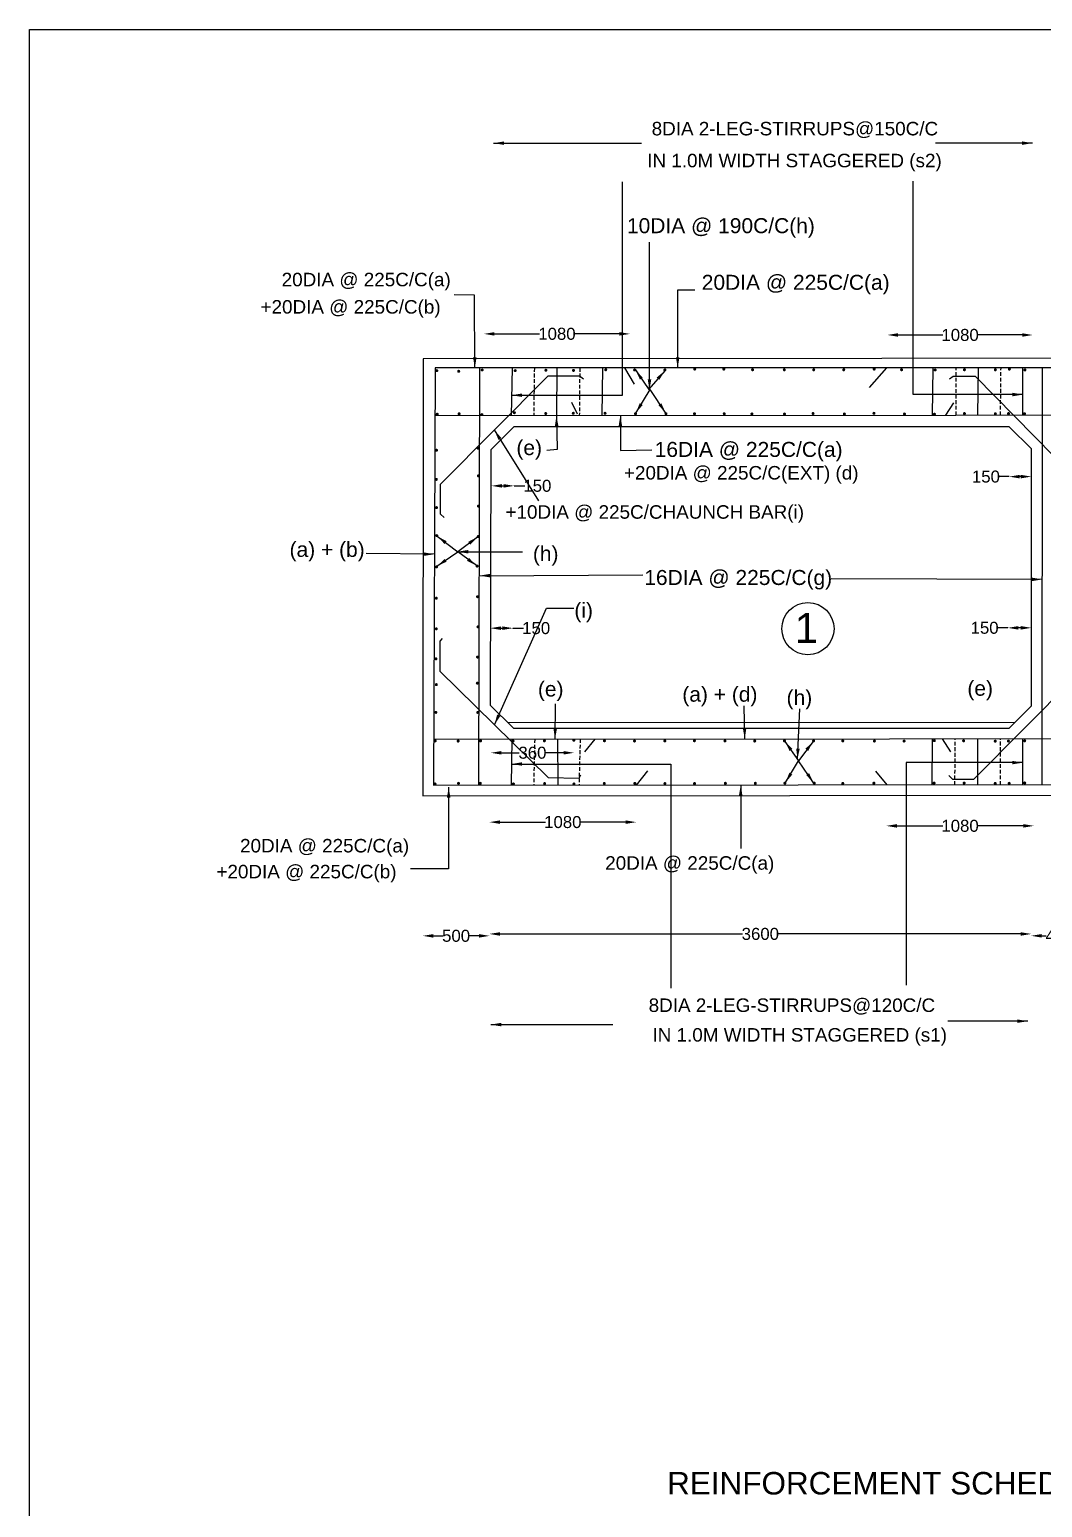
# Model space of a CAD drawing. Header units: millimetres. Extents: x 369 to 28950, y 216 to 20004.
# Drawn here: x 369 to 7119, y 10154 to 20004 of the extents above; entities that cross this region are included whole.
import ezdxf

# ---------------------------------------------------------------- set-up
doc = ezdxf.new("R2010")
doc.units = ezdxf.units.MM
doc.header["$MEASUREMENT"] = 0
doc.linetypes.add('DASHED', pattern=[0.75, 0.5, -0.25])
for name, color, linetype in [('DIM', 7, 'Continuous'), ('DWG', 7, 'Continuous'), ('TXT', 7, 'Continuous')]:
    doc.layers.add(name, color=color, linetype=linetype)
doc.styles.get("Standard").update_dxf_attribs({"font": 'arial.ttf'})
doc.dimstyles.new('Civil', dxfattribs={"dimtxt": 80, "dimasz": 70, "dimexe": 0.1, "dimexo": 0.0625, "dimgap": 0.09, "dimtad": 0, "dimdec": 0, "dimzin": 12, "dimdsep": 46, "dimtxsty": 'Standard', "dimcen": 0.1, "dimse1": 1, "dimse2": 1, "dimadec": 0, "dimazin": 2, "dimtfac": 1, "dimtdec": 0, "dimtofl": 0, "dimtmove": 0, "dimatfit": 3, "dimfxl": 1, "dimfrac": 1, "dimtolj": 1, "dimtzin": 0, "dimarcsym": 0})

# ---------------------------------------------------------------- blocks, each defined once
blk = doc.blocks.new('*D2')
at = {"layer": 'Defpoints', "color": 0, "transparency": 16777216}
for p in [(3397.2, 17959.4), (4369.7, 17975.7), (4369.7, 17959.4)]:
    blk.add_point(p, dxfattribs=at)
at = {"layer": 'DIM', "color": 0, "lineweight": -2, "transparency": 16777216}
for p, q in [((3467.2, 17975.7), (3767.9, 17975.7)), ((4299.7, 17975.7), (3999.1, 17975.7))]:
    blk.add_line(p, q, dxfattribs=at)
at = {"layer": 'DIM', "color": 0, "transparency": 16777216}
for points in [[(3467.2, 17987.4), (3467.2, 17964.1), (3397.2, 17975.7)], [(4299.7, 17987.4), (4299.7, 17964.1), (4369.7, 17975.7)]]:
    blk.add_solid(points, dxfattribs=at)
at = {"layer": 'DIM', "color": 0, "transparency": 16777216, "insert": (3883.5, 17975.7), "char_height": 80, "attachment_point": 5}
blk.add_mtext('\\A1;1080', dxfattribs=at)
blk = doc.blocks.new('*D3')
at = {"layer": 'Defpoints', "color": 0, "transparency": 16777216}
for p in [(6085.9, 17956.6), (7053.7, 17968.3), (7053.7, 17956.6)]:
    blk.add_point(p, dxfattribs=at)
at = {"layer": 'DIM', "color": 0, "lineweight": -2, "transparency": 16777216}
for p, q in [((6155.9, 17968.3), (6454.1, 17968.3)), ((6983.7, 17968.3), (6685.4, 17968.3))]:
    blk.add_line(p, q, dxfattribs=at)
at = {"layer": 'DIM', "color": 0, "transparency": 16777216}
for points in [[(6155.9, 17980), (6155.9, 17956.7), (6085.9, 17968.3)], [(6983.7, 17980), (6983.7, 17956.7), (7053.7, 17968.3)]]:
    blk.add_solid(points, dxfattribs=at)
at = {"layer": 'DIM', "color": 0, "transparency": 16777216, "insert": (6569.8, 17968.3), "char_height": 80, "attachment_point": 5}
blk.add_mtext('\\A1;1080', dxfattribs=at)
blk = doc.blocks.new('*D38')
at = {"layer": 'Defpoints', "color": 0, "transparency": 16777216}
for p in [(7043.8, 13968.1), (7043.8, 13964), (7420.8, 13968.1)]:
    blk.add_point(p, dxfattribs=at)
at = {"layer": 'DIM', "color": 0, "lineweight": -2, "transparency": 16777216}
for p, q in [((7113.8, 13964), (7142.4, 13964)), ((7350.8, 13964), (7322.3, 13964))]:
    blk.add_line(p, q, dxfattribs=at)
at = {"layer": 'DIM', "color": 0, "transparency": 16777216}
for points in [[(7113.8, 13975.7), (7113.8, 13952.4), (7043.8, 13964)], [(7350.8, 13975.7), (7350.8, 13952.4), (7420.8, 13964)]]:
    blk.add_solid(points, dxfattribs=at)
at = {"layer": 'DIM', "color": 0, "transparency": 16777216, "insert": (7232.3, 13964), "char_height": 80, "attachment_point": 5}
blk.add_mtext('\\A1;400', dxfattribs=at)
blk = doc.blocks.new('*D39')
at = {"layer": 'Defpoints', "color": 0, "transparency": 16777216}
for p in [(6078.4, 14692.5), (7060.7, 14696.7), (7060.7, 14692.5)]:
    blk.add_point(p, dxfattribs=at)
at = {"layer": 'DIM', "color": 0, "lineweight": -2, "transparency": 16777216}
for p, q in [((6148.4, 14696.7), (6453.9, 14696.7)), ((6990.7, 14696.7), (6685.2, 14696.7))]:
    blk.add_line(p, q, dxfattribs=at)
at = {"layer": 'DIM', "color": 0, "transparency": 16777216}
for points in [[(6148.4, 14708.4), (6148.4, 14685), (6078.4, 14696.7)], [(6990.7, 14708.4), (6990.7, 14685), (7060.7, 14696.7)]]:
    blk.add_solid(points, dxfattribs=at)
at = {"layer": 'DIM', "color": 0, "transparency": 16777216, "insert": (6569.5, 14696.7), "char_height": 80, "attachment_point": 5}
blk.add_mtext('\\A1;1080', dxfattribs=at)
blk = doc.blocks.new('*D40')
at = {"layer": 'Defpoints', "color": 0, "transparency": 16777216}
for p in [(3433.6, 13976.4), (3433.6, 13964), (7043.8, 13964)]:
    blk.add_point(p, dxfattribs=at)
at = {"layer": 'DIM', "color": 0, "lineweight": -2, "transparency": 16777216}
for p, q in [((3503.6, 13976.4), (5119.3, 13976.4)), ((6973.8, 13976.4), (5358.1, 13976.4))]:
    blk.add_line(p, q, dxfattribs=at)
at = {"layer": 'DIM', "color": 0, "transparency": 16777216}
for points in [[(3503.6, 13988), (3503.6, 13964.7), (3433.6, 13976.4)], [(6973.8, 13988), (6973.8, 13964.7), (7043.8, 13976.4)]]:
    blk.add_solid(points, dxfattribs=at)
at = {"layer": 'DIM', "color": 0, "transparency": 16777216, "insert": (5238.7, 13976.4), "char_height": 80, "attachment_point": 5}
blk.add_mtext('\\A1;3600', dxfattribs=at)
blk = doc.blocks.new('*D41')
at = {"layer": 'Defpoints', "color": 0, "transparency": 16777216}
for p in [(3433.6, 14692.2), (4411.6, 14721.7), (4411.6, 14692.2)]:
    blk.add_point(p, dxfattribs=at)
at = {"layer": 'DIM', "color": 0, "lineweight": -2, "transparency": 16777216}
for p, q in [((3503.6, 14721.7), (3807, 14721.7)), ((4341.6, 14721.7), (4038.2, 14721.7))]:
    blk.add_line(p, q, dxfattribs=at)
at = {"layer": 'DIM', "color": 0, "transparency": 16777216}
for points in [[(3503.6, 14733.3), (3503.6, 14710), (3433.6, 14721.7)], [(4341.6, 14733.3), (4341.6, 14710), (4411.6, 14721.7)]]:
    blk.add_solid(points, dxfattribs=at)
at = {"layer": 'DIM', "color": 0, "transparency": 16777216, "insert": (3922.6, 14721.7), "char_height": 80, "attachment_point": 5}
blk.add_mtext('\\A1;1080', dxfattribs=at)
blk = doc.blocks.new('*D42')
at = {"layer": 'Defpoints', "color": 0, "transparency": 16777216}
for p in [(2989.2, 13976.4), (2989.2, 13963.6), (3433.6, 13976.4)]:
    blk.add_point(p, dxfattribs=at)
at = {"layer": 'DIM', "color": 0, "lineweight": -2, "transparency": 16777216}
for p, q in [((3059.2, 13963.6), (3123, 13963.6)), ((3363.6, 13963.6), (3299.7, 13963.6))]:
    blk.add_line(p, q, dxfattribs=at)
at = {"layer": 'DIM', "color": 0, "transparency": 16777216}
for points in [[(3059.2, 13975.3), (3059.2, 13951.9), (2989.2, 13963.6)], [(3363.6, 13975.3), (3363.6, 13951.9), (3433.6, 13963.6)]]:
    blk.add_solid(points, dxfattribs=at)
at = {"layer": 'DIM', "color": 0, "transparency": 16777216, "insert": (3211.4, 13963.6), "char_height": 80, "attachment_point": 5}
blk.add_mtext('\\A1;500', dxfattribs=at)
blk = doc.blocks.new('*D43')
at = {"layer": 'Defpoints', "color": 0, "transparency": 16777216}
for p in [(3442.8, 15189.8), (3997.3, 15189.8), (3997.3, 15183.8)]:
    blk.add_point(p, dxfattribs=at)
at = {"layer": 'DIM', "color": 0, "lineweight": -2, "transparency": 16777216}
for p, q in [((3512.8, 15183.8), (3631.7, 15183.8)), ((3927.3, 15183.8), (3808.3, 15183.8))]:
    blk.add_line(p, q, dxfattribs=at)
at = {"layer": 'DIM', "color": 0, "transparency": 16777216}
for points in [[(3512.8, 15195.5), (3512.8, 15172.1), (3442.8, 15183.8)], [(3927.3, 15195.5), (3927.3, 15172.1), (3997.3, 15183.8)]]:
    blk.add_solid(points, dxfattribs=at)
at = {"layer": 'DIM', "color": 0, "transparency": 16777216, "insert": (3720, 15183.8), "char_height": 80, "attachment_point": 5}
blk.add_mtext('\\A1;360', dxfattribs=at)
blk = doc.blocks.new('*D44')
at = {"layer": 'Defpoints', "color": 0, "transparency": 16777216}
for p in [(3440, 15987.2), (3590.5, 16014.3), (3590.5, 15987.2)]:
    blk.add_point(p, dxfattribs=at)
at = {"layer": 'DIM', "color": 0, "lineweight": -2, "transparency": 16777216}
for p, q in [((3510, 16014.3), (3520.5, 16014.3)), ((3590.5, 16014.3), (3660.5, 16014.3))]:
    blk.add_line(p, q, dxfattribs=at)
at = {"layer": 'DIM', "color": 0, "transparency": 16777216}
for points in [[(3510, 16025.9), (3510, 16002.6), (3440, 16014.3)], [(3520.5, 16025.9), (3520.5, 16002.6), (3590.5, 16014.3)]]:
    blk.add_solid(points, dxfattribs=at)
at = {"layer": 'DIM', "color": 0, "transparency": 16777216, "insert": (3745.1, 16014.3), "char_height": 80, "attachment_point": 5}
blk.add_mtext('\\A1;150', dxfattribs=at)
blk = doc.blocks.new('*D45')
at = {"layer": 'Defpoints', "color": 0, "transparency": 16777216}
for p in [(3598.4, 16962.8), (3446.6, 16939.9), (3598.4, 16939.9)]:
    blk.add_point(p, dxfattribs=at)
at = {"layer": 'DIM', "color": 0, "lineweight": -2, "transparency": 16777216}
for p, q in [((3516.6, 16962.8), (3528.4, 16962.8)), ((3598.4, 16962.8), (3668.4, 16962.8))]:
    blk.add_line(p, q, dxfattribs=at)
at = {"layer": 'DIM', "color": 0, "transparency": 16777216}
for points in [[(3516.6, 16974.4), (3516.6, 16951.1), (3446.6, 16962.8)], [(3528.4, 16974.4), (3528.4, 16951.1), (3598.4, 16962.8)]]:
    blk.add_solid(points, dxfattribs=at)
at = {"layer": 'DIM', "color": 0, "transparency": 16777216, "insert": (3753, 16962.8), "char_height": 80, "attachment_point": 5}
blk.add_mtext('\\A1;150', dxfattribs=at)
blk = doc.blocks.new('*D46')
at = {"layer": 'Defpoints', "color": 0, "transparency": 16777216}
for p in [(6896.5, 17024.3), (6896.5, 16995.2), (7044.4, 16995.2)]:
    blk.add_point(p, dxfattribs=at)
at = {"layer": 'DIM', "color": 0, "lineweight": -2, "transparency": 16777216}
for p, q in [((6896.5, 17024.3), (6826.5, 17024.3)), ((6974.4, 17024.3), (6966.5, 17024.3))]:
    blk.add_line(p, q, dxfattribs=at)
at = {"layer": 'DIM', "color": 0, "transparency": 16777216}
for points in [[(6966.5, 17036), (6966.5, 17012.7), (6896.5, 17024.3)], [(6974.4, 17036), (6974.4, 17012.7), (7044.4, 17024.3)]]:
    blk.add_solid(points, dxfattribs=at)
at = {"layer": 'DIM', "color": 0, "transparency": 16777216, "insert": (6741.9, 17024.3), "char_height": 80, "attachment_point": 5}
blk.add_mtext('\\A1;150', dxfattribs=at)
blk = doc.blocks.new('*D48')
at = {"layer": 'Defpoints', "color": 0, "transparency": 16777216}
for p in [(6887.7, 16016.5), (6887.7, 16005.3), (7043.9, 16005.3)]:
    blk.add_point(p, dxfattribs=at)
at = {"layer": 'DIM', "color": 0, "lineweight": -2, "transparency": 16777216}
for p, q in [((6887.7, 16016.5), (6817.7, 16016.5)), ((6973.9, 16016.5), (6957.7, 16016.5))]:
    blk.add_line(p, q, dxfattribs=at)
at = {"layer": 'DIM', "color": 0, "transparency": 16777216}
for points in [[(6957.7, 16028.2), (6957.7, 16004.8), (6887.7, 16016.5)], [(6973.9, 16028.2), (6973.9, 16004.8), (7043.9, 16016.5)]]:
    blk.add_solid(points, dxfattribs=at)
at = {"layer": 'DIM', "color": 0, "transparency": 16777216, "insert": (6733.1, 16016.5), "char_height": 80, "attachment_point": 5}
blk.add_mtext('\\A1;150', dxfattribs=at)

msp = doc.modelspace()

# ---------------------------------------------------------------- linework, layer by layer
msp.add_lwpolyline([(28872, 215.5), (369.2, 215.5), (369.2, 20003.9), (28872, 20003.9)], close=True)
at = {"layer": 'DWG'}
for points in [[(2990.1, 14897), (27441, 14918.5), (27441, 17827.5), (2992.5, 17808.5), (2990.1, 14897)], [(3060.5, 14967), (27363.5, 14991), (27363.5, 17748.5), (3072.5, 17748.5), (3060.5, 14967)], [(3364, 14967.3), (3369.5, 17748.5)], [(3585.5, 17748.5), (3578.5, 17431.3)], [(3883.5, 17748.5), (3880, 17431.5)], [(4187, 17748.5), (4182.5, 17431.7)], [(6080.5, 17748.5), (5965, 17619)], [(6387, 17433.2), (6390.5, 17748.5)], [(6688.5, 17433.4), (6692, 17748.5)], [(6989, 17433.6), (6989, 17748.5)], [(7117.5, 14971), (7118.5, 17748.5)], [(3133, 16751.5), (3107.5, 16775), (3107.5, 16975), (3826, 17697), (4033, 17697), (4060, 17675.5)], [(6499.5, 17675.5), (6523.5, 17693), (6671, 17693), (7328, 17026), (7328, 16878), (7314.5, 16859)], [(3071.1, 17431), (27363.5, 17447)], [(6474.5, 17433.2), (6529, 17515.5)], [(3438.5, 15501.5), (3594.5, 15348), (6896.5, 15348), (7045.5, 15496), (7045.5, 17208.5), (6896.5, 17356.5), (3596, 17356.5), (3443.5, 17203), (3438.5, 15501.5)], [(3119, 15946), (3103.5, 15927.5), (3103.5, 15727), (3825, 15018), (4031.6, 15014.3), (4043.5, 15036.5)], [(6494.5, 15032.5), (6519.5, 15007.5), (6662.5, 15007.5), (7325, 15677.5), (7325, 15875.5), (7325, 15880.5)], [(3554, 15387.9), (6935.1, 15386.4)], [(3061.8, 15274.5), (27363.5, 15291.5)], [(3583, 15274.9), (3579.5, 14967.5)], [(3888, 15275.1), (3889, 14967.8)], [(4137, 15275.3), (4067, 15190)], [(6384, 14970.3), (6385, 15276.9)], [(6450.5, 15276.9), (6505.5, 15189.5)], [(6689, 14970.6), (6688, 15277.1)], [(6988, 14970.9), (6987, 15277.3)], [(4414, 14968.3), (4488, 15064.5)], [(6083.5, 14970), (6009, 15061.5)]]:
    msp.add_lwpolyline(points, dxfattribs=at)
at = {"layer": 'DWG', "const_width": 10}
for points in [[(3077.6, 17730.6, 1), (3087.6, 17730.6, 1)], [(3223.7, 17726.2, 1), (3233.7, 17726.2, 1)], [(3380, 17735, 1), (3390, 17735, 1)], [(3600.5, 17730.6, 1), (3610.5, 17730.6, 1)], [(3805, 17733.5, 1), (3815, 17733.5, 1)], [(3988.7, 17732.2, 1), (3998.7, 17732.2, 1)], [(4203.4, 17736.6, 1), (4213.4, 17736.6, 1)], [(4396.2, 17735.2, 1), (4406.2, 17735.2, 1)], [(4597.8, 17735.2, 1), (4607.8, 17735.2, 1)], [(4796.4, 17741, 1), (4806.4, 17741, 1)], [(4990.7, 17741, 1), (5000.7, 17741, 1)], [(5182, 17736.6, 1), (5192, 17736.6, 1)], [(5393.5, 17736.5, 1), (5403.5, 17736.5, 1)], [(5589.2, 17736.5, 1), (5599.2, 17736.5, 1)], [(5789.3, 17736.5, 1), (5799.3, 17736.5, 1)], [(5992.3, 17740.9, 1), (6002.3, 17740.9, 1)], [(6174.9, 17736.5, 1), (6184.9, 17736.5, 1)], [(6398.4, 17735.1, 1), (6408.4, 17735.1, 1)], [(6593.7, 17736.5, 1), (6603.7, 17736.5, 1)], [(6799.7, 17736.5, 1), (6809.7, 17736.5, 1)], [(6893.2, 17740.9, 1), (6903.2, 17740.9, 1)], [(6996.9, 17735.1, 1), (7006.9, 17735.1, 1)], [(3080.5, 17440.3, 1), (3090.5, 17440.3, 1)], [(3226.6, 17443.2, 1), (3236.6, 17443.2, 1)], [(3378.5, 17437.4, 1), (3388.5, 17437.4, 1)], [(3594.7, 17450.5, 1), (3604.7, 17450.5, 1)], [(3803.5, 17444.7, 1), (3813.5, 17444.7, 1)], [(3987.2, 17446.3, 1), (3997.2, 17446.3, 1)], [(4199, 17446.3, 1), (4209, 17446.3, 1)], [(4402, 17443.4, 1), (4412, 17443.4, 1)], [(4605.1, 17443.4, 1), (4615.1, 17443.4, 1)], [(4794.9, 17443.4, 1), (4804.9, 17443.4, 1)], [(4993.6, 17443.4, 1), (5003.6, 17443.4, 1)], [(5177.6, 17441.9, 1), (5187.6, 17441.9, 1)], [(5395, 17441.8, 1), (5405, 17441.8, 1)], [(5584.8, 17444.8, 1), (5594.8, 17444.8, 1)], [(5793.7, 17441.8, 1), (5803.7, 17441.8, 1)], [(5990.9, 17446.2, 1), (6000.9, 17446.2, 1)], [(6193.9, 17441.8, 1), (6203.9, 17441.8, 1)], [(6394, 17440.4, 1), (6404, 17440.4, 1)], [(6593.7, 17444.7, 1), (6603.7, 17444.7, 1)], [(6799.7, 17443.3, 1), (6809.7, 17443.3, 1)], [(6887.3, 17444.7, 1), (6897.3, 17444.7, 1)], [(6993.9, 17443.3, 1), (7003.9, 17443.3, 1)], [(3076.1, 17199.9, 1), (3086.1, 17199.9, 1)], [(3353.7, 17213.1, 1), (3363.7, 17213.1, 1)], [(3074.7, 17005.9, 1), (3084.7, 17005.9, 1)], [(3355.1, 17029.3, 1), (3365.1, 17029.3, 1)], [(3076.1, 16817.7, 1), (3086.1, 16817.7, 1)], [(3355.1, 16827.9, 1), (3365.1, 16827.9, 1)], [(3077.6, 16631, 1), (3087.6, 16631, 1)], [(3353.7, 16625.2, 1), (3363.7, 16625.2, 1)], [(3076.2, 16422.4, 1), (3086.2, 16422.4, 1)], [(3346.4, 16428.2, 1), (3356.4, 16428.2, 1)], [(3074.7, 16213.8, 1), (3084.7, 16213.8, 1)], [(3349.3, 16224, 1), (3359.3, 16224, 1)], [(3074.7, 16009.9, 1), (3084.7, 16009.9, 1)], [(3352.2, 16023, 1), (3362.2, 16023, 1)], [(3071.8, 15810, 1), (3081.8, 15810, 1)], [(3349.3, 15821.7, 1), (3359.3, 15821.7, 1)], [(3074.7, 15637.9, 1), (3084.7, 15637.9, 1)], [(3347.9, 15648.1, 1), (3357.9, 15648.1, 1)], [(3071.8, 15453.2, 1), (3081.8, 15453.2, 1)], [(3350.8, 15453.2, 1), (3360.8, 15453.2, 1)], [(3067, 15262.9, 1), (3077, 15262.9, 1)], [(3219.9, 15262, 1), (3229.9, 15262, 1)], [(3369.5, 15262.9, 1), (3379.5, 15262.9, 1)], [(3585.8, 15262.9, 1), (3595.8, 15262.9, 1)], [(3794.8, 15263.8, 1), (3804.8, 15263.8, 1)], [(3991.1, 15267.2, 1), (4001.1, 15267.2, 1)], [(4195, 15263.8, 1), (4205, 15263.8, 1)], [(4395.2, 15262.1, 1), (4405.2, 15262.1, 1)], [(4597.4, 15262.9, 1), (4607.4, 15262.9, 1)], [(4794.5, 15263.8, 1), (4804.5, 15263.8, 1)], [(4998.2, 15262.9, 1), (5008.2, 15262.9, 1)], [(5196.1, 15262.1, 1), (5206.1, 15262.1, 1)], [(5394.1, 15263.8, 1), (5404.1, 15263.8, 1)], [(5588.7, 15262.9, 1), (5598.7, 15262.9, 1)], [(5783.1, 15262.9, 1), (5793.1, 15262.9, 1)], [(5993.8, 15262.1, 1), (6003.8, 15262.1, 1)], [(6191.7, 15262.1, 1), (6201.7, 15262.1, 1)], [(6393.1, 15264.6, 1), (6403.1, 15264.6, 1)], [(6588.3, 15263.7, 1), (6598.3, 15263.7, 1)], [(6799, 15261.2, 1), (6809, 15261.2, 1)], [(6886.6, 15262, 1), (6896.6, 15262, 1)], [(6995.3, 15263.7, 1), (7005.3, 15263.7, 1)], [(3066.2, 14976.1, 1), (3076.2, 14976.1, 1)], [(3222.5, 14980.3, 1), (3232.5, 14980.3, 1)], [(3367.8, 14980.3, 1), (3377.8, 14980.3, 1)], [(3588.4, 14976.1, 1), (3598.4, 14976.1, 1)], [(3796.5, 14978.6, 1), (3806.5, 14978.6, 1)], [(3991.9, 14976.1, 1), (4001.9, 14976.1, 1)], [(4194.1, 14979.5, 1), (4204.1, 14979.5, 1)], [(4397.7, 14979.5, 1), (4407.7, 14979.5, 1)], [(4598.2, 14978.6, 1), (4608.2, 14978.6, 1)], [(4795.3, 14978.6, 1), (4805.3, 14978.6, 1)], [(5000.7, 14980.4, 1), (5010.7, 14980.4, 1)], [(5200.4, 14980.4, 1), (5210.4, 14980.4, 1)], [(5397.5, 14981.2, 1), (5407.5, 14981.2, 1)], [(5592.9, 14982, 1), (5602.9, 14982, 1)], [(5783.1, 14979.5, 1), (5793.1, 14979.5, 1)], [(5990.4, 14981.2, 1), (6000.4, 14981.2, 1)], [(6391.4, 14982, 1), (6401.4, 14982, 1)], [(6591.7, 14982, 1), (6601.7, 14982, 1)], [(6799, 14979.5, 1), (6809, 14979.5, 1)], [(6891.6, 14980.3, 1), (6901.6, 14980.3, 1)], [(6995.3, 14982.9, 1), (7005.3, 14982.9, 1)]]:
    msp.add_lwpolyline(points, format="xyb", close=True, dxfattribs=at)
at = {"layer": 'DWG', "linetype": 'DASHED', "ltscale": 50}
for points in [[(3733, 17748.5), (3728.5, 17431.4)], [(4035.5, 17748.5), (4032.5, 17431.6)], [(6543, 17433.3), (6543, 17748.5)], [(6839, 17433.5), (6842.5, 17748.5)], [(3735, 15275), (3728.5, 14967.7)], [(4038, 15275.2), (4030.5, 14968)], [(6535, 14970.4), (6538, 15277)], [(6838, 14970.7), (6838, 15277.2)]]:
    msp.add_lwpolyline(points, dxfattribs=at)
at = {"layer": 'TXT'}
for points in [[(4333.7, 17748.5), (4398.4, 17641.6)], [(4020, 17439.8), (3982.7, 17518.2)]]:
    msp.add_lwpolyline(points, dxfattribs=at)
msp.add_circle((5555.8, 16010.9), 173.9, dxfattribs=at)

# ---------------------------------------------------------------- texts
for s, height, p in [('8DIA 2-LEG-STIRRUPS@150C/C', 90, (4514.5, 19298.6)), ('IN 1.0M WIDTH STAGGERED (s2)', 90, (4485, 19086)), ('10DIA @ 190C/C(h)', 100, (4350, 18646.8)), ('20DIA @ 225C/C(a)', 90, (2049.1, 18292.8)), ('20DIA @ 225C/C(a)', 100, (4848.5, 18269.4)), ('+20DIA @ 225C/C(b)', 90, (1908.3, 18110.8)), ('(e)', 100, (3613.2, 17167.9)), ('16DIA @ 225C/C(a)', 100, (4534.9, 17155.6)), ('+20DIA @ 225C/C(EXT) (d)', 90, (4329.8, 17005)), ('+10DIA @ 225C/CHAUNCH BAR(i)', 90, (3540.6, 16743.8)), ('(a) + (b)', 100, (2101.7, 16489.3)), ('(h)', 100, (3723.1, 16461.4)), ('16DIA @ 225C/C(g)', 100, (4465.4, 16302.1)), ('(i)', 100, (3999.4, 16083.8)), ('1', 200, (5467.7, 15915.1)), ('(e)', 100, (3756.6, 15558.9)), ('(e)', 100, (6618.3, 15564)), ('(a) + (d)', 100, (4718.8, 15524.3)), ('(h)', 100, (5413.6, 15502.4)), ('20DIA @ 225C/C(a)', 90, (1771.8, 14519.6)), ('20DIA @ 225C/C(a)', 90, (4205.1, 14404.5)), ('+20DIA @ 225C/C(b)', 90, (1614.4, 14347)), ('8DIA 2-LEG-STIRRUPS@120C/C', 90, (4494.5, 13456.5)), ('IN 1.0M WIDTH STAGGERED (s1)', 90, (4519.9, 13258.9)), ('REINFORCEMENT SCHEDULE FOR BOX UNDER EARTH BANK PER METER RUN', 150, (4617.9, 10240.5))]:
    msp.add_text(s, height=height, dxfattribs=at).set_placement(p)

# ---------------------------------------------------------------- dimensions: what is measured, and where the dimension line sits
at = {"layer": 'DIM'}
for p1, p2, distance, text, picture, middle in [((3397.2, 17959.4), (4369.7, 17959.4), 16.3, '1080', '*D2', (3883.5, 17975.7)), ((6085.9, 17956.6), (7053.7, 17956.6), 11.7, '1080', '*D3', (6569.8, 17968.3)), ((7044.4, 16995.2), (6896.5, 16995.2), -29.1, '150', '*D46', (6741.9, 17024.3)), ((3446.6, 16939.9), (3598.4, 16939.9), 22.9, '150', '*D45', (3753, 16962.8)), ((7043.9, 16005.3), (6887.7, 16005.3), -11.2, '150', '*D48', (6733.1, 16016.5)), ((3442.8, 15189.8), (3997.3, 15189.8), -6, '360', '*D43', (3720, 15183.8)), ((3433.6, 14692.2), (4411.6, 14692.2), 29.5, '1080', '*D41', (3922.6, 14721.7)), ((6078.4, 14692.5), (7060.7, 14692.5), 4.2, '1080', '*D39', (6569.5, 14696.7)), ((3433.6, 13976.4), (2989.2, 13976.4), 12.8, '500', '*D42', (3211.4, 13963.6)), ((7043.8, 13964), (3433.6, 13964), -12.3, '3600', '*D40', (5238.7, 13976.4)), ((7420.8, 13968.1), (7043.8, 13968.1), 4.1, '400', '*D38', (7232.3, 13964))]:
    dim = msp.add_aligned_dim(p1=p1, p2=p2, distance=distance, text=text, dimstyle='Civil', dxfattribs=at)
    dim.commit()
    dim.dimension.update_dxf_attribs({"geometry": picture, "text_midpoint": middle})
dim = msp.add_aligned_dim(p1=(3440.0326, 15987.1641), p2=(3590.5126, 15987.1641), distance=27.1033, dimstyle='Civil', dxfattribs=at)
dim.commit()
dim.dimension.update_dxf_attribs({"geometry": '*D44', "text_midpoint": (3745.0774, 16014.2673)})

# ---------------------------------------------------------------- leaders
for points in [[(3460.8, 19246.8), (4447.8, 19246.8)], [(7052.6, 19246.9), (6406.2, 19246.9)], [(3581.5, 17566.8), (4321.1, 17566.8), (4321.1, 18989.4)], [(6989, 17571.3), (6257.8, 17571.3), (6257.8, 18993.8)], [(4500.2, 17601.7), (4500.2, 18587.9)], [(3336.6, 17748.5), (3333.5, 18233), (3197.7, 18236)], [(4688, 17748.5), (4688, 18269.4), (4801.5, 18269.4)], [(3466.2, 17335.4), (3759.5, 16863.5)], [(3085.6, 16627), (3222.1, 16523.8)], [(3354.9, 16621.9), (3222.1, 16523.8)], [(3067.1, 16507), (2613.2, 16511.8)], [(3083.9, 16426.6), (3222.1, 16523.8)], [(3222.1, 16523.8), (3653.6, 16523.8)], [(3347.2, 16431), (3222.1, 16523.8)], [(3366.8, 16364.2), (4455.8, 16369.1)], [(7118, 16339.2), (5710.2, 16344.1)], [(3467, 15369.8), (3813.5, 16148.6), (3995.6, 16148.6)], [(5135.2, 15276), (5130.7, 15497.4)], [(5486.1, 15140.9), (5502.7, 15477)], [(5402.5, 15260.1), (5493.6, 15130.3)], [(5590.3, 15259.3), (5493.6, 15130.3)], [(3581.1, 15109), (4643.4, 15109), (4643.4, 13614.8)], [(5405.8, 14985), (5493.6, 15130.3)], [(5593.3, 14983.9), (5493.6, 15130.3)], [(6987.5, 15118.2), (6211.3, 15118.2), (6211.3, 13635.3)], [(3161.9, 14954.8), (3161.9, 14410.9), (2907.3, 14410.9)], [(5108, 14969), (5108, 14545.6)], [(7021.6, 13395.1), (6487.5, 13395.1)], [(3442, 13372.2), (4255.2, 13372.2)]]:
    msp.add_leader(points, dimstyle='Civil', override={"dimgap": 0.09, "dimtad": 0}, dxfattribs=at)
at = {"layer": 'TXT'}
for points in [[(4406.2, 17735.2), (4501.3, 17599.4)], [(4602.6, 17730.2), (4496.2, 17606.7)], [(4408.3, 17448.2), (4504.3, 17604.4)], [(4608.4, 17448.1), (4504.3, 17604.4)], [(3880, 17431.5), (3885.2, 17205.6), (3816.6, 17199.3)], [(4306.1, 17431.8), (4306.1, 17199.3), (4514.9, 17202.5)], [(3870.8, 15275.1), (3874.4, 15510.7)]]:
    msp.add_leader(points, dimstyle='Civil', override={"dimgap": 0.09, "dimtad": 0}, dxfattribs=at)

doc.saveas('drawing.dxf')
